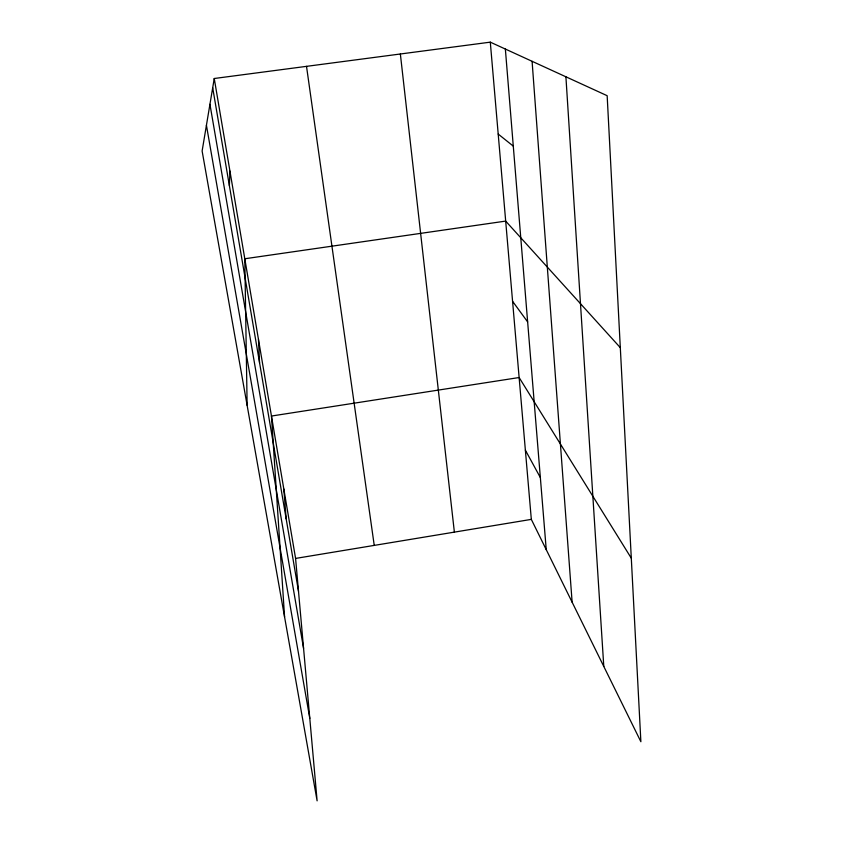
<?xml version="1.0" encoding="UTF-8"?>
<svg xmlns="http://www.w3.org/2000/svg" width="843" height="843" viewBox="0 0 843 843"><rect width="100%" height="100%" fill="white"/><g stroke="black" fill="none" stroke-linecap="round" stroke-linejoin="round"><path stroke-width="1.26" d="M229.38 185.65L229.949 171.129M214.248 78.504L202.12 151.013L317.116 800.85L295.587 558.424L214.248 78.504L490.299 42.15L607.16 95.702L640.88 741.724L531.322 519.383L490.299 42.15M295.587 558.424L531.322 519.383M498.192 134.058L513.282 146.124M620.311 347.664L505.674 221.098L244.797 258.759L247.125 405.314M512.565 301.278L527.644 321.921M631.302 558.192L519.13 377.527L271.457 416.042L284.576 616.971M525.368 450.151L540.352 477.57M206.43 125.28L309.803 718.447M209.939 104.29L303.575 648.362M212.699 87.777L298.506 591.27M306.515 66.355L374.239 545.4M400.362 53.994L454.377 532.123M505.357 49.052L546.243 549.678M283.817 488.961L286.177 518.94M532.091 61.307L572.123 602.197M565.906 76.797L603.788 666.455M258.464 339.413L259.539 362.595"/></g></svg>
